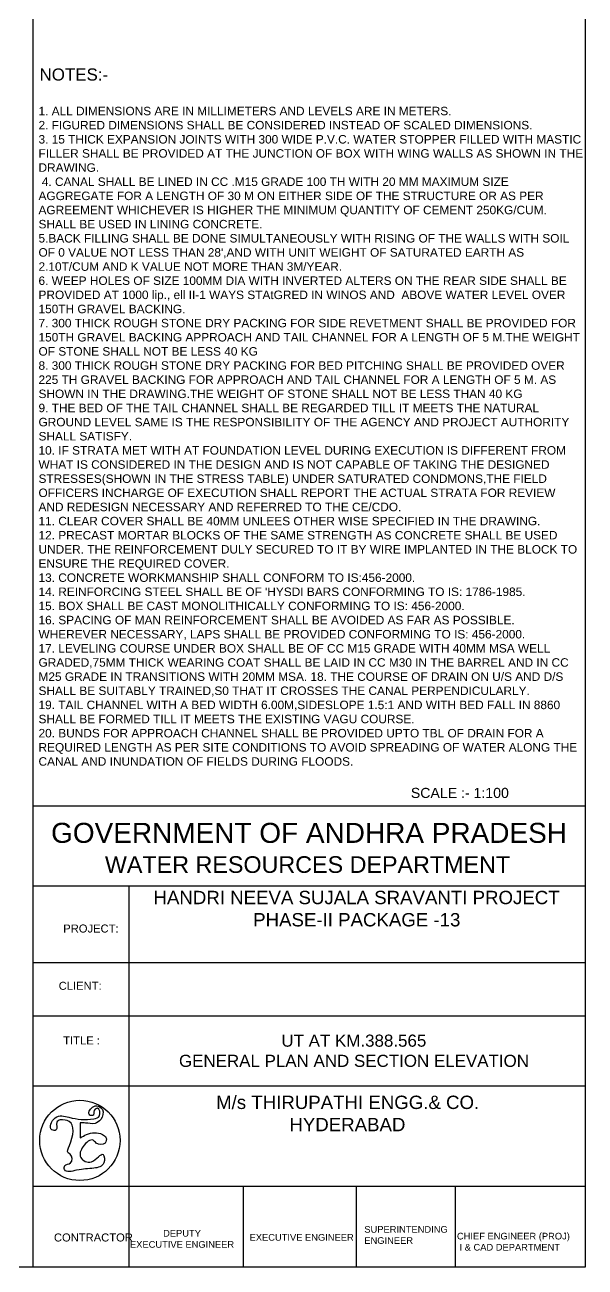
# Model space of a CAD drawing. Header units: millimetres. Extents: x 2933 to 10982, y 3497 to 8355.
# Drawn here: x 9595 to 10982, y 3497 to 6572 of the extents above; entities that cross this region are included whole.
import ezdxf

# ---------------------------------------------------------------- set-up
doc = ezdxf.new("R2010")
doc.units = ezdxf.units.MM
doc.header["$MEASUREMENT"] = 0
doc.layers.add('DIMENSIONS', color=7, linetype='Continuous')
doc.layers.add('TEXT', color=7, linetype='Continuous')
doc.styles.get("Standard").update_dxf_attribs({"font": 'arial.ttf', "height": 13})

msp = doc.modelspace()

# ---------------------------------------------------------------- linework, layer by layer
at = {"layer": 'DIMENSIONS', "color": 0}
msp.add_lwpolyline([(10981.7, 3496.7), (2933.5, 3496.7), (2933.5, 8355.5), (10981.7, 8355.5)], close=True, dxfattribs=at)
at = {"layer": 'DIMENSIONS'}
msp.add_lwpolyline([(9615.4, 4638.8), (9615.4, 6706.4)], dxfattribs=at)
at = {"layer": 'TEXT', "color": 0}
msp.add_lwpolyline([(9615.4, 4638.8), (10981.7, 4638.8), (10981.7, 3496.7), (9615.4, 3496.7)], close=True, dxfattribs=at)
for points in [[(9615.4, 4440.6), (10981.7, 4440.6)], [(9852, 4440.6), (9852, 3496.7)], [(9615.4, 4251.2), (10981.7, 4251.2)], [(9615.4, 4118.9), (10981.7, 4118.9)], [(9615.4, 3945.8), (10981.7, 3945.8)], [(9732.2, 3853.8), (9732.2, 3816.6)], [(9615.4, 3696.9), (10981.7, 3696.9)], [(10134.9, 3696.9), (10134.9, 3496.7)], [(10415.9, 3496.7), (10415.9, 3696.9)], [(10660.3, 3696.9), (10660.3, 3496.7)]]:
    msp.add_lwpolyline(points, dxfattribs=at)
msp.add_circle((9731.2, 3810.6), 99.4, dxfattribs=at)
for points in [[(9682.1, 3861.7), (9673.8, 3855.2), (9672.3, 3836.3), (9662.1, 3836.8), (9669.9, 3866.4), (9704.2, 3867.7), (9765.8, 3864.3), (9779.5, 3871.3), (9774.9, 3890.5), (9765.5, 3880.4), (9764.5, 3872.9), (9755.6, 3873.4), (9762.1, 3892.6), (9776.5, 3895.1), (9787, 3886.7), (9782.9, 3862.5), (9768.7, 3852.6), (9744.8, 3853.5), (9732.2, 3853.8)], [(9732.2, 3816.6), (9747.8, 3825.3), (9787.3, 3825.3), (9795.8, 3817.5), (9793.7, 3804), (9771.7, 3804), (9764.1, 3810.7), (9739.1, 3795.4), (9733.3, 3768.3), (9760.2, 3757.8), (9788.6, 3775.5), (9790.3, 3754.6), (9766.1, 3741.7), (9723, 3736.7), (9693.4, 3738.3), (9693.8, 3748.2), (9707.8, 3754.6), (9707.2, 3776.6), (9702.3, 3779.6), (9705.1, 3797.5), (9704.6, 3857.5), (9682.1, 3861.7)]]:
    msp.add_spline(points, degree=3, dxfattribs=at)

# ---------------------------------------------------------------- texts
at = {"layer": 'DIMENSIONS', "color": 0}
msp.add_text('NOTES:-', height=30, dxfattribs=at).set_placement((9631.3, 6434.4))
at = {"layer": 'DIMENSIONS', "color": 0, "insert": (9628.8, 6369.5), "char_height": 21, "width": 1345.05, "attachment_point": 1}
msp.add_mtext("1. ALL DIMENSIONS ARE IN MILLIMETERS AND LEVELS ARE IN METERS. \\P2. FIGURED DIMENSIONS SHALL BE CONSIDERED INSTEAD OF SCALED DIMENSIONS. \\P3. 15 THICK EXPANSION JOINTS WITH 300 WIDE P.V.C. WATER STOPPER FILLED WITH MASTIC FILLER SHALL BE PROVIDED AT THE JUNCTION OF BOX WITH WING WALLS AS SHOWN IN THE DRAWING.\\P 4. CANAL SHALL BE LINED IN CC .M15 GRADE 100 TH WITH 20 MM MAXIMUM SIZE AGGREGATE FOR A LENGTH OF 30 M ON EITHER SIDE OF THE STRUCTURE OR AS PER AGREEMENT WHICHEVER IS HIGHER THE MINIMUM QUANTITY OF CEMENT 250KG/CUM. SHALL BE USED IN LINING CONCRETE. \\P5.BACK FILLING SHALL BE DONE SIMULTANEOUSLY WITH RISING OF THE WALLS WITH SOIL OF 0 VALUE NOT LESS THAN 28',AND WITH UNIT WEIGHT OF SATURATED EARTH AS 2.10T/CUM AND K VALUE NOT MORE THAN 3M/YEAR. \\P6. WEEP HOLES OF SIZE 100MM DIA WITH INVERTED ALTERS ON THE REAR SIDE SHALL BE \\PPROVIDED AT 1000 lip., ell II-1 WAYS STAtGRED IN WINOS AND  ABOVE WATER LEVEL OVER 150TH GRAVEL BACKING. \\P7. 300 THICK ROUGH STONE DRY PACKING FOR SIDE REVETMENT SHALL BE PROVIDED FOR 150TH GRAVEL BACKING APPROACH AND TAIL CHANNEL FOR A LENGTH OF 5 M.THE WEIGHT OF STONE SHALL NOT BE LESS 40 KG \\P8. 300 THICK ROUGH STONE DRY PACKING FOR BED PITCHING SHALL BE PROVIDED OVER 225 TH GRAVEL BACKING FOR APPROACH AND TAIL CHANNEL FOR A LENGTH OF 5 M. AS SHOWN IN THE DRAWING.THE WEIGHT OF STONE SHALL NOT BE LESS THAN 40 KG \\P9. THE BED OF THE TAIL CHANNEL SHALL BE REGARDED TILL IT MEETS THE NATURAL GROUND LEVEL SAME IS THE RESPONSIBILITY OF THE AGENCY AND PROJECT AUTHORITY SHALL SATISFY. \\P10. IF STRATA MET WITH AT FOUNDATION LEVEL DURING EXECUTION IS DIFFERENT FROM WHAT IS CONSIDERED IN THE DESIGN AND IS NOT CAPABLE OF TAKING THE DESIGNED STRESSES(SHOWN IN THE STRESS TABLE) UNDER SATURATED CONDMONS,THE FIELD OFFICERS INCHARGE OF EXECUTION SHALL REPORT THE ACTUAL STRATA FOR REVIEW AND REDESIGN NECESSARY AND REFERRED TO THE CE/CDO. \\P11. CLEAR COVER SHALL BE 40MM UNLEES OTHER WISE SPECIFIED IN THE DRAWING. \\P12. PRECAST MORTAR BLOCKS OF THE SAME STRENGTH AS CONCRETE SHALL BE USED UNDER. THE REINFORCEMENT DULY SECURED TO IT BY WIRE IMPLANTED IN THE BLOCK TO ENSURE THE REQUIRED COVER. \\P13. CONCRETE WORKMANSHIP SHALL CONFORM TO IS:456-2000. \\P14. REINFORCING STEEL SHALL BE OF 'HYSDI BARS CONFORMING TO IS: 1786-1985. \\P15. BOX SHALL BE CAST MONOLITHICALLY CONFORMING TO IS: 456-2000. \\P16. SPACING OF MAN REINFORCEMENT SHALL BE AVOIDED AS FAR AS POSSIBLE. WHEREVER NECESSARY, LAPS SHALL BE PROVIDED CONFORMING TO IS: 456-2000. \\P17. LEVELING COURSE UNDER BOX SHALL BE OF CC M15 GRADE WITH 40MM MSA WELL GRADED,75MM THICK WEARING COAT SHALL BE LAID IN CC M30 IN THE BARREL AND IN CC M25 GRADE IN TRANSITIONS WITH 20MM MSA. 18. THE COURSE OF DRAIN ON U/S AND D/S SHALL BE SUITABLY TRAINED,S0 THAT IT CROSSES THE CANAL PERPENDICULARLY. \\P19. TAIL CHANNEL WITH A BED WIDTH 6.00M,SIDESLOPE 1.5:1 AND WITH BED FALL IN 8860 SHALL BE FORMED TILL IT MEETS THE EXISTING VAGU COURSE. \\P20. BUNDS FOR APPROACH CHANNEL SHALL BE PROVIDED UPTO TBL OF DRAIN FOR A REQUIRED LENGTH AS PER SITE CONDITIONS TO AVOID SPREADING OF WATER ALONG THE CANAL AND INUNDATION OF FIELDS DURING FLOODS. ", dxfattribs=at)
at = {"layer": 'TEXT', "color": 0}
msp.add_text('SCALE :- 1:100 ', height=25, dxfattribs=at).set_placement((10550.3, 4658.3))
at = {"layer": 'TEXT', "color": 0, "attachment_point": 1}
for s, insert, char_height, width in [('\\pi26.734;{\\H1.5x;GOVERNMENT OF ANDHRA PRADESH}  \\P\\pi159.9;{\\H1.25x;WATER RESOURCES DEPARTMENT }', (9633.2, 4596.7), 33.034, 1321.116), ('\\pi2.3097;HANDRI NEEVA SUJALA SRAVANTI PROJECT \\P\\pi248.97;PHASE-II PACKAGE -13', (9911.1, 4428.4), 33.034, 1005.222), ('PROJECT:', (9690, 4345), 19.82, 203.332), ('CLIENT:', (9678.8, 4203.2), 19.82, 203.332), ('TITLE :', (9690, 4067.8), 19.82, 203.332), ('\\pi277.69;UT AT KM.388.565\\P\\pi24.216;GENERAL PLAN AND SECTION ELEVATION  ', (9952.2, 4072.5), 30, 909.12), ('\\pi3.718;M/s THIRUPATHI ENGG.& CO. \\P\\pi185.09;HYDERABAD    ', (10064.6, 3921.3), 33.034, 651.243), ('SUPERINTENDING \\PENGINEER ', (10435.2, 3598.5), 16.517, 205.13), ('CONTRACTOR ', (9667, 3580.1), 19.821, 203.332), ('\\pi147.38;DEPUTY \\P\\pi65.392;EXECUTIVE ENGINEER ', (9789.8, 3588.8), 16.517, 386.383), ('EXECUTIVE ENGINEER', (10151.2, 3578.7), 16.517, 257.589), ('CHIEF ENGINEER (PROJ)\\P I & CAD DEPARTMENT ', (10664.4, 3581.8), 16.517, 278.804)]:
    msp.add_mtext(s, dxfattribs=dict(at, insert=insert, char_height=char_height, width=width))

doc.saveas('drawing.dxf')
